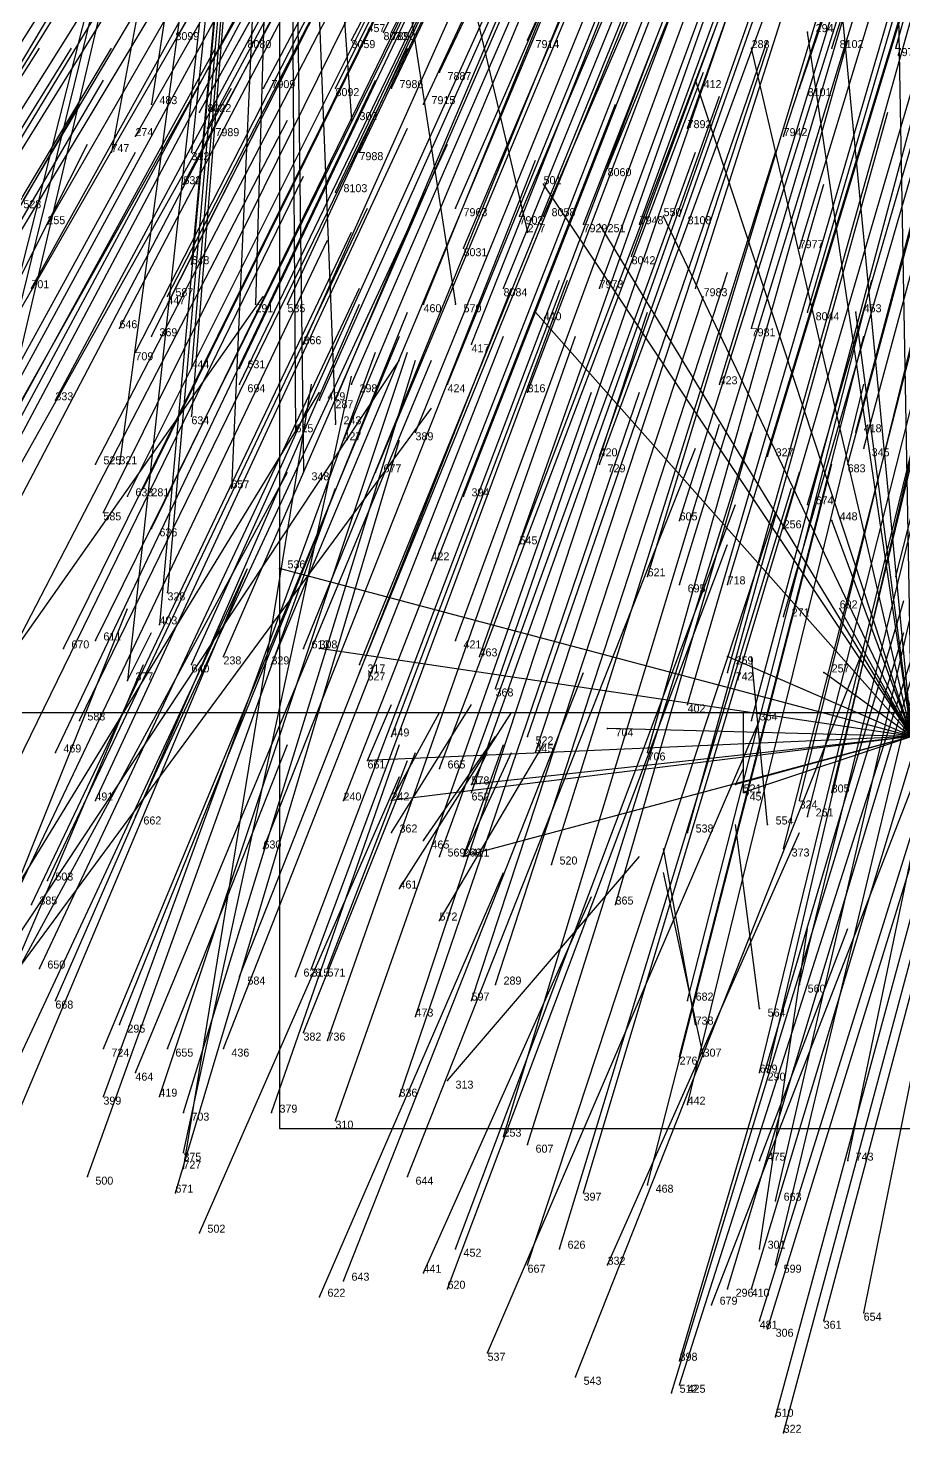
# Model space of a CAD drawing. Extents: x -0.5 to 0.59, y -0.5 to 0.59.
# Drawn here: x -0.1984 to -0.089, y -0.489 to -0.3135 of the extents above; entities that cross this region are included whole.
import ezdxf

# ---------------------------------------------------------------- set-up
doc = ezdxf.new("R2010")
doc.units = 0
for name, color, linetype in [('Clients', 3, 'CONTINUOUS'), ('Facilities', 3, 'CONTINUOUS'), ('Facilities_lines', 3, 'CONTINUOUS'), ('Min_max_boxes', 1, 'CONTINUOUS'), ('Normals', 1, 'CONTINUOUS'), ('Source_points', 5, 'CONTINUOUS'), ('Text', 3, 'CONTINUOUS')]:
    doc.layers.add(name, color=color, linetype=linetype)

msp = doc.modelspace()

# ---------------------------------------------------------------- linework, layer by layer
at = {"layer": 'Clients', "color": 5}
for p in [(-0.101, -0.314, -1.25), (-0.108, -0.316, -1.25), (-0.115, -0.32, -1.25), (-0.183, -0.323, -1.25), (-0.158, -0.325, -1.25), (-0.188, -0.329, -1.25), (-0.178, -0.329, -1.25), (-0.134, -0.333, -1.25), (-0.127, -0.338, -1.25), (-0.119, -0.337, -1.25), (-0.136, -0.339, -1.25), (-0.178, -0.343, -1.25), (-0.17, -0.348, -1.25), (-0.145, -0.348, -1.25), (-0.135, -0.349, -1.25), (-0.095, -0.349, -1.25), (-0.178, -0.356, -1.25), (-0.178, -0.362, -1.25), (-0.16, -0.363, -1.25), (-0.165, -0.364, -1.25), (-0.187, -0.368, -1.25), (-0.164, -0.369, -1.25), (-0.173, -0.371, -1.25), (-0.098, -0.375, -1.25), (-0.167, -0.381, -1.25), (-0.181, -0.384, -1.25), (-0.097, -0.386, -1.25), (-0.182, -0.388, -1.25), (-0.162, -0.391, -1.25), (-0.111, -0.392, -1.25), (-0.099, -0.394, -1.25), (-0.186, -0.395, -1.25), (-0.126, -0.401, -1.25), (-0.156, -0.405, -1.25), (-0.143, -0.408, -1.25), (-0.11, -0.408, -1.25), (-0.153, -0.41, -1.25), (-0.109, -0.409, -1.25), (-0.144, -0.417, -1.25), (-0.144, -0.417, -1.25)]:
    msp.add_point(p, dxfattribs=at)
at = {"layer": 'Facilities', "color": 3}
for p in [(-0.154, -0.314, -0.875), (-0.153, -0.314, -0.874), (-0.18, -0.315, -0.907), (-0.172, -0.315, -0.897), (-0.158, -0.315, -0.881), (-0.136, -0.315, -0.858), (-0.098, -0.316, -0.827), (-0.09, -0.316, -0.823), (-0.147, -0.319, -0.879), (-0.169, -0.321, -0.906), (-0.16, -0.321, -0.897), (-0.153, -0.321, -0.888), (-0.102, -0.321, -0.843), (-0.177, -0.324, -0.922), (-0.149, -0.323, -0.889), (-0.176, -0.326, -0.926), (-0.116, -0.326, -0.864), (-0.185, -0.327, -0.939), (-0.104, -0.327, -0.857), (-0.157, -0.329, -0.912), (-0.126, -0.331, -0.886), (-0.179, -0.333, -0.945), (-0.16, -0.334, -0.925), (-0.145, -0.336, -0.915), (-0.196, -0.338, -0.977), (-0.137, -0.337, -0.91), (-0.134, -0.337, -0.906), (-0.129, -0.338, -0.905), (-0.122, -0.338, -0.897), (-0.117, -0.337, -0.892), (-0.144, -0.341, -0.926), (-0.123, -0.342, -0.91), (-0.102, -0.341, -0.889), (-0.198, -0.346, -0.996), (-0.181, -0.347, -0.978), (-0.139, -0.346, -0.933), (-0.127, -0.346, -0.92), (-0.115, -0.346, -0.912), (-0.181, -0.348, -0.981), (-0.166, -0.348, -0.965), (-0.149, -0.348, -0.948), (-0.101, -0.349, -0.908), (-0.187, -0.351, -0.994), (-0.108, -0.351, -0.919), (-0.183, -0.352, -0.991), (-0.185, -0.354, -1), (-0.164, -0.353, -0.973), (-0.143, -0.353, -0.954), (-0.172, -0.356, -0.987), (-0.172, -0.358, -0.993), (-0.158, -0.358, -0.978), (-0.146, -0.358, -0.968), (-0.112, -0.358, -0.938), (-0.136, -0.359, -0.96), (-0.195, -0.36, -1.024), (-0.162, -0.36, -0.986), (-0.16, -0.36, -0.986), (-0.159, -0.365, -0.995), (-0.15, -0.364, -0.985), (-0.095, -0.364, -0.94), (-0.094, -0.366, -0.946), (-0.19, -0.368, -1.034), (-0.127, -0.367, -0.97), (-0.127, -0.368, -0.973), (-0.106, -0.367, -0.955), (-0.096, -0.368, -0.951), (-0.155, -0.369, -1.001), (-0.186, -0.372, -1.039), (-0.184, -0.371, -1.036), (-0.144, -0.372, -0.996), (-0.101, -0.373, -0.965), (-0.189, -0.374, -1.048), (-0.117, -0.375, -0.981), (-0.183, -0.376, -1.046), (-0.104, -0.376, -0.974), (-0.137, -0.378, -1.004), (-0.148, -0.38, -1.019), (-0.121, -0.382, -1.001), (-0.09, -0.382, -0.98), (-0.117, -0.383, -1.002), (-0.111, -0.383, -0.996), (-0.104, -0.387, -1), (-0.194, -0.391, -1.09), (-0.19, -0.39, -1.084), (-0.164, -0.391, -1.06), (-0.145, -0.39, -1.04), (-0.178, -0.393, -1.079), (-0.174, -0.392, -1.073), (-0.168, -0.393, -1.068), (-0.157, -0.393, -1.058), (-0.142, -0.392, -1.042), (-0.157, -0.394, -1.061), (-0.111, -0.394, -1.024), (-0.14, -0.396, -1.051), (-0.116, -0.398, -1.036), (-0.192, -0.4, -1.109), (-0.108, -0.4, -1.036), (-0.153, -0.402, -1.076), (-0.136, -0.402, -1.062), (-0.089, -0.402, -1.03), (-0.195, -0.404, -1.121), (-0.135, -0.404, -1.065), (-0.121, -0.404, -1.055), (-0.147, -0.406, -1.078), (-0.19, -0.41, -1.13), (-0.159, -0.41, -1.099), (-0.143, -0.409, -1.084), (-0.102, -0.41, -1.058), (-0.098, -0.409, -1.051), (-0.185, -0.412, -1.13), (-0.101, -0.412, -1.06), (-0.153, -0.414, -1.25), (-0.116, -0.414, -1.074), (-0.106, -0.413, -1.25), (-0.149, -0.415, -1.25), (-0.169, -0.416, -1.123), (-0.147, -0.417, -1.105), (-0.104, -0.416, -1.072), (-0.133, -0.418, -1.096), (-0.196, -0.42, -1.159), (-0.152, -0.421, -1.25), (-0.198, -0.423, -1.167), (-0.125, -0.423, -1.102), (-0.147, -0.425, -1.25), (-0.197, -0.431, -1.184), (-0.163, -0.431, -1.153), (-0.161, -0.431, -1.25), (-0.172, -0.432, -1.162), (-0.165, -0.432, -1.156), (-0.14, -0.433, -1.137), (-0.102, -0.433, -1.113), (-0.195, -0.435, -1.193), (-0.143, -0.435, -1.145), (-0.116, -0.435, -1.125), (-0.15, -0.437, -1.155), (-0.107, -0.436, -1.25), (-0.187, -0.438, -1.191), (-0.115, -0.438, -1.25), (-0.164, -0.439, -1.25), (-0.161, -0.44, -1.171), (-0.189, -0.441, -1.2), (-0.181, -0.441, -1.25), (-0.174, -0.441, -1.186), (-0.117, -0.442, -1.144), (-0.114, -0.442, -1.25), (-0.185, -0.444, -1.204), (-0.107, -0.444, -1.142), (-0.106, -0.444, -1.142), (-0.146, -0.445, -1.25), (-0.189, -0.447, -1.214), (-0.182, -0.447, -1.206), (-0.152, -0.447, -1.18), (-0.179, -0.449, -1.208), (-0.168, -0.449, -1.25), (-0.116, -0.448, -1.157), (-0.16, -0.45, -1.195), (-0.139, -0.452, -1.182), (-0.179, -0.454, -1.222), (-0.136, -0.453, -1.182), (-0.179, -0.456, -1.225), (-0.107, -0.455, -1.25), (-0.096, -0.455, -1.162), (-0.191, -0.457, -1.239), (-0.151, -0.457, -1.204), (-0.121, -0.458, -1.184), (-0.18, -0.459, -1.232), (-0.129, -0.459, -1.193), (-0.105, -0.46, -1.178), (-0.177, -0.464, -1.25), (-0.145, -0.466, -1.221), (-0.132, -0.466, -1.21), (-0.107, -0.466, -1.25), (-0.136, -0.468, -1.22), (-0.126, -0.468, -1.25), (-0.105, -0.468, -1.2), (-0.159, -0.47, -1.239), (-0.149, -0.469, -1.25), (-0.162, -0.472, -1.246), (-0.146, -0.471, -1.232), (-0.111, -0.471, -1.211), (-0.108, -0.471, -1.209), (-0.113, -0.473, -1.25), (-0.107, -0.475, -1.219), (-0.099, -0.475, -1.213), (-0.094, -0.474, -1.209), (-0.106, -0.476, -1.22), (-0.141, -0.479, -1.249), (-0.117, -0.48, -1.235), (-0.13, -0.482, -1.248), (-0.118, -0.484, -1.25), (-0.117, -0.483, -1.244), (-0.105, -0.487, -1.246), (-0.104, -0.489, -1.25)]:
    msp.add_point(p, dxfattribs=at)
at = {"layer": 'Facilities_lines', "color": 3}
for p, q in [((-0.166, -0.212, -1.25), (-0.21, -0.399, -1.25)), ((-0.166, -0.212, -1.25), (-0.208, -0.383, -1.25)), ((-0.166, -0.212, -1.25), (-0.208, -0.378, -1.25)), ((-0.166, -0.212, -1.25), (-0.188, -0.329, -1.25)), ((-0.166, -0.212, -1.25), (-0.187, -0.368, -1.25)), ((-0.166, -0.212, -1.25), (-0.186, -0.395, -1.25)), ((-0.166, -0.212, -1.25), (-0.183, -0.323, -1.25)), ((-0.166, -0.212, -1.25), (-0.182, -0.388, -1.25)), ((-0.166, -0.212, -1.25), (-0.181, -0.384, -1.25)), ((-0.166, -0.212, -1.25), (-0.178, -0.329, -1.25)), ((-0.166, -0.212, -1.25), (-0.178, -0.356, -1.25)), ((-0.166, -0.212, -1.25), (-0.178, -0.362, -1.25)), ((-0.166, -0.212, -1.25), (-0.178, -0.343, -1.25)), ((-0.166, -0.212, -1.25), (-0.173, -0.371, -1.25)), ((-0.166, -0.212, -1.25), (-0.17, -0.348, -1.25)), ((-0.166, -0.212, -1.25), (-0.16, -0.363, -1.25)), ((-0.166, -0.212, -1.25), (-0.136, -0.339, -1.25)), ((-0.166, -0.212, -1.25), (-0.158, -0.325, -1.25)), ((-0.166, -0.212, -1.25), (-0.164, -0.369, -1.25)), ((-0.166, -0.212, -1.25), (-0.145, -0.348, -1.25)), ((-0.166, -0.212, -1.25), (-0.165, -0.364, -1.25)), ((-0.088, -0.402, -1.25), (-0.09, -0.291, -1.25)), ((-0.088, -0.402, -1.25), (-0.097, -0.308, -1.25)), ((-0.088, -0.402, -1.25), (-0.101, -0.314, -1.25)), ((-0.088, -0.402, -1.25), (-0.108, -0.316, -1.25)), ((-0.088, -0.402, -1.25), (-0.115, -0.32, -1.25)), ((-0.088, -0.402, -1.25), (-0.134, -0.333, -1.25)), ((-0.088, -0.402, -1.25), (-0.127, -0.338, -1.25)), ((-0.088, -0.402, -1.25), (-0.119, -0.337, -1.25)), ((-0.088, -0.402, -1.25), (-0.135, -0.349, -1.25)), ((-0.088, -0.402, -1.25), (-0.095, -0.349, -1.25)), ((-0.088, -0.402, -1.25), (-0.098, -0.375, -1.25)), ((-0.088, -0.402, -1.25), (-0.167, -0.381, -1.25)), ((-0.088, -0.402, -1.25), (-0.097, -0.386, -1.25)), ((-0.088, -0.402, -1.25), (-0.162, -0.391, -1.25)), ((-0.088, -0.402, -1.25), (-0.111, -0.392, -1.25)), ((-0.088, -0.402, -1.25), (-0.099, -0.394, -1.25)), ((-0.088, -0.402, -1.25), (-0.126, -0.401, -1.25)), ((-0.088, -0.402, -1.25), (-0.156, -0.405, -1.25)), ((-0.088, -0.402, -1.25), (-0.153, -0.41, -1.25)), ((-0.088, -0.402, -1.25), (-0.144, -0.417, -1.25)), ((-0.088, -0.402, -1.25), (-0.144, -0.417, -1.25)), ((-0.088, -0.402, -1.25), (-0.143, -0.408, -1.25)), ((-0.088, -0.402, -1.25), (-0.11, -0.408, -1.25)), ((-0.088, -0.402, -1.25), (-0.109, -0.409, -1.25))]:
    msp.add_line(p, q, dxfattribs=at)
at = {"layer": 'Min_max_boxes', "color": 1}
for p, q in [((-0.167, -0.289, -1.25), (-0.167, -0.451, -1.25)), ((-0.167, -0.289, -1.25), (-0.167, -0.451, -1.25)), ((-0.306, -0.399, -1.25), (0.065, -0.399, -1.25)), ((-0.306, -0.399, -1.25), (0.065, -0.399, -1.25)), ((-0.167, -0.451, -1.25), (0.031, -0.451, -1.25)), ((-0.167, -0.451, -1.25), (0.031, -0.451, -1.25)), ((-0.167, -0.451, -1.25), (-0.167, -0.451, -1.25))]:
    msp.add_line(p, q, dxfattribs=at)
at = {"layer": 'Normals', "color": 1}
for p, q in [((-0.098, -0.316, -0.827), (-0.069, -0.227, -0.863)), ((-0.09, -0.316, -0.823), (-0.065, -0.227, -0.858)), ((-0.154, -0.314, -0.875), (-0.112, -0.231, -0.912)), ((-0.153, -0.314, -0.874), (-0.112, -0.231, -0.912)), ((-0.136, -0.315, -0.858), (-0.098, -0.23, -0.895)), ((-0.158, -0.315, -0.881), (-0.115, -0.233, -0.918)), ((-0.102, -0.321, -0.843), (-0.072, -0.233, -0.879)), ((-0.18, -0.315, -0.907), (-0.133, -0.234, -0.943)), ((-0.172, -0.315, -0.897), (-0.127, -0.234, -0.934)), ((-0.147, -0.319, -0.879), (-0.107, -0.235, -0.916)), ((-0.169, -0.321, -0.906), (-0.125, -0.238, -0.943)), ((-0.16, -0.321, -0.897), (-0.118, -0.238, -0.934)), ((-0.153, -0.321, -0.888), (-0.113, -0.237, -0.925)), ((-0.116, -0.326, -0.864), (-0.085, -0.238, -0.901)), ((-0.104, -0.327, -0.857), (-0.075, -0.238, -0.894)), ((-0.149, -0.323, -0.889), (-0.11, -0.239, -0.926)), ((-0.177, -0.324, -0.922), (-0.132, -0.243, -0.96)), ((-0.176, -0.326, -0.926), (-0.132, -0.244, -0.963)), ((-0.157, -0.329, -0.912), (-0.117, -0.245, -0.949)), ((-0.126, -0.331, -0.886), (-0.091, -0.245, -0.924)), ((-0.185, -0.327, -0.939), (-0.139, -0.246, -0.976)), ((-0.117, -0.337, -0.892), (-0.086, -0.249, -0.929)), ((-0.16, -0.334, -0.925), (-0.12, -0.25, -0.962)), ((-0.122, -0.338, -0.897), (-0.09, -0.25, -0.934)), ((-0.179, -0.333, -0.945), (-0.135, -0.251, -0.982)), ((-0.145, -0.336, -0.915), (-0.108, -0.251, -0.952)), ((-0.137, -0.337, -0.91), (-0.101, -0.252, -0.947)), ((-0.134, -0.337, -0.906), (-0.097, -0.251, -0.943)), ((-0.129, -0.338, -0.905), (-0.095, -0.251, -0.941)), ((-0.102, -0.341, -0.889), (-0.075, -0.252, -0.927)), ((-0.209, -0.334, -0.984), (-0.161, -0.254, -1.022)), ((-0.199, -0.335, -0.975), (-0.152, -0.256, -1.013)), ((-0.144, -0.341, -0.926), (-0.108, -0.256, -0.963)), ((-0.123, -0.342, -0.91), (-0.091, -0.255, -0.947)), ((-0.196, -0.338, -0.977), (-0.15, -0.258, -1.014)), ((-0.115, -0.346, -0.912), (-0.087, -0.258, -0.95)), ((-0.127, -0.346, -0.92), (-0.095, -0.259, -0.958)), ((-0.139, -0.346, -0.933), (-0.104, -0.26, -0.97)), ((-0.101, -0.349, -0.908), (-0.075, -0.26, -0.946)), ((-0.149, -0.348, -0.948), (-0.114, -0.262, -0.985)), ((-0.108, -0.351, -0.919), (-0.082, -0.263, -0.957)), ((-0.198, -0.346, -0.996), (-0.153, -0.265, -1.033)), ((-0.181, -0.347, -0.978), (-0.138, -0.264, -1.015)), ((-0.181, -0.348, -0.981), (-0.139, -0.265, -1.018)), ((-0.166, -0.348, -0.965), (-0.127, -0.264, -1.002)), ((-0.164, -0.353, -0.973), (-0.126, -0.268, -1.009)), ((-0.143, -0.353, -0.954), (-0.109, -0.267, -0.991)), ((-0.187, -0.351, -0.994), (-0.144, -0.269, -1.032)), ((-0.183, -0.352, -0.991), (-0.141, -0.269, -1.028)), ((-0.112, -0.358, -0.938), (-0.085, -0.269, -0.975)), ((-0.185, -0.354, -1), (-0.143, -0.272, -1.037)), ((-0.172, -0.356, -0.987), (-0.132, -0.272, -1.025)), ((-0.146, -0.358, -0.968), (-0.111, -0.272, -1.005)), ((-0.136, -0.359, -0.96), (-0.103, -0.272, -0.997)), ((-0.158, -0.358, -0.978), (-0.121, -0.273, -1.015)), ((-0.172, -0.358, -0.993), (-0.132, -0.275, -1.031)), ((-0.162, -0.36, -0.986), (-0.124, -0.275, -1.023)), ((-0.16, -0.36, -0.986), (-0.124, -0.275, -1.023)), ((-0.095, -0.364, -0.94), (-0.071, -0.274, -0.978)), ((-0.094, -0.366, -0.946), (-0.07, -0.277, -0.984)), ((-0.218, -0.358, -1.048), (-0.17, -0.279, -1.085)), ((-0.195, -0.36, -1.024), (-0.151, -0.278, -1.061)), ((-0.159, -0.365, -0.995), (-0.123, -0.279, -1.032)), ((-0.15, -0.364, -0.985), (-0.115, -0.278, -1.022)), ((-0.127, -0.367, -0.97), (-0.096, -0.279, -1.007)), ((-0.106, -0.367, -0.955), (-0.079, -0.278, -0.992)), ((-0.096, -0.368, -0.951), (-0.072, -0.279, -0.989)), ((-0.127, -0.368, -0.973), (-0.095, -0.281, -1.01)), ((-0.155, -0.369, -1.001), (-0.119, -0.283, -1.038)), ((-0.101, -0.373, -0.965), (-0.075, -0.283, -1.002)), ((-0.228, -0.365, -1.075), (-0.179, -0.286, -1.113)), ((-0.19, -0.368, -1.034), (-0.147, -0.285, -1.071)), ((-0.144, -0.372, -0.996), (-0.11, -0.285, -1.033)), ((-0.117, -0.375, -0.981), (-0.089, -0.286, -1.019)), ((-0.104, -0.376, -0.974), (-0.078, -0.287, -1.012)), ((-0.232, -0.367, -1.085), (-0.182, -0.288, -1.122)), ((-0.186, -0.372, -1.039), (-0.144, -0.288, -1.075)), ((-0.184, -0.371, -1.036), (-0.143, -0.288, -1.073)), ((-0.189, -0.374, -1.048), (-0.148, -0.291, -1.085)), ((-0.137, -0.378, -1.004), (-0.104, -0.291, -1.042)), ((-0.229, -0.371, -1.091), (-0.18, -0.293, -1.129)), ((-0.208, -0.373, -1.068), (-0.164, -0.292, -1.106)), ((-0.183, -0.376, -1.046), (-0.142, -0.292, -1.082)), ((-0.148, -0.38, -1.019), (-0.114, -0.293, -1.056)), ((-0.121, -0.382, -1.001), (-0.094, -0.293, -1.038)), ((-0.09, -0.382, -0.98), (-0.067, -0.292, -1.017)), ((-0.111, -0.383, -0.996), (-0.084, -0.294, -1.033)), ((-0.206, -0.377, -1.075), (-0.163, -0.296, -1.112)), ((-0.117, -0.383, -1.002), (-0.09, -0.295, -1.039)), ((-0.104, -0.387, -1), (-0.078, -0.297, -1.038)), ((-0.21, -0.382, -1.09), (-0.166, -0.3, -1.127)), ((-0.204, -0.381, -1.081), (-0.161, -0.299, -1.118)), ((-0.145, -0.39, -1.04), (-0.113, -0.303, -1.077)), ((-0.227, -0.385, -1.116), (-0.179, -0.305, -1.153)), ((-0.164, -0.391, -1.06), (-0.129, -0.305, -1.097)), ((-0.142, -0.392, -1.042), (-0.111, -0.304, -1.079)), ((-0.111, -0.394, -1.024), (-0.086, -0.305, -1.061)), ((-0.19, -0.39, -1.084), (-0.149, -0.307, -1.121)), ((-0.174, -0.392, -1.073), (-0.137, -0.307, -1.11)), ((-0.168, -0.393, -1.068), (-0.132, -0.307, -1.105)), ((-0.157, -0.393, -1.058), (-0.122, -0.307, -1.095)), ((-0.222, -0.388, -1.119), (-0.176, -0.308, -1.156)), ((-0.215, -0.388, -1.11), (-0.17, -0.308, -1.147)), ((-0.194, -0.391, -1.09), (-0.153, -0.308, -1.128)), ((-0.157, -0.394, -1.061), (-0.122, -0.308, -1.098)), ((-0.236, -0.388, -1.134), (-0.187, -0.309, -1.171)), ((-0.178, -0.393, -1.079), (-0.14, -0.309, -1.116)), ((-0.14, -0.396, -1.051), (-0.11, -0.309, -1.088)), ((-0.116, -0.398, -1.036), (-0.09, -0.309, -1.074)), ((-0.108, -0.4, -1.036), (-0.084, -0.31, -1.072)), ((-0.089, -0.402, -1.03), (-0.068, -0.312, -1.067)), ((-0.101, -0.314, -1.25), (-0.101, -0.314, -1.15)), ((-0.153, -0.402, -1.076), (-0.12, -0.315, -1.113)), ((-0.136, -0.402, -1.062), (-0.106, -0.315, -1.099)), ((-0.121, -0.404, -1.055), (-0.096, -0.315, -1.092)), ((-0.247, -0.395, -1.163), (-0.197, -0.316, -1.2)), ((-0.242, -0.395, -1.157), (-0.193, -0.316, -1.194)), ((-0.236, -0.396, -1.153), (-0.188, -0.316, -1.189)), ((-0.22, -0.398, -1.136), (-0.175, -0.316, -1.173)), ((-0.192, -0.4, -1.109), (-0.151, -0.316, -1.145)), ((-0.135, -0.404, -1.065), (-0.106, -0.316, -1.102)), ((-0.108, -0.316, -1.25), (-0.108, -0.316, -1.15)), ((-0.147, -0.406, -1.078), (-0.114, -0.319, -1.115)), ((-0.098, -0.409, -1.051), (-0.076, -0.318, -1.087)), ((-0.236, -0.4, -1.161), (-0.189, -0.32, -1.198)), ((-0.219, -0.403, -1.146), (-0.173, -0.321, -1.182)), ((-0.195, -0.404, -1.121), (-0.155, -0.32, -1.158)), ((-0.115, -0.32, -1.25), (-0.115, -0.32, -1.15)), ((-0.102, -0.41, -1.058), (-0.08, -0.32, -1.094)), ((-0.101, -0.412, -1.06), (-0.078, -0.321, -1.096)), ((-0.143, -0.409, -1.084), (-0.112, -0.322, -1.121)), ((-0.239, -0.404, -1.173), (-0.192, -0.323, -1.209)), ((-0.183, -0.323, -1.25), (-0.183, -0.323, -1.15)), ((-0.159, -0.41, -1.099), (-0.125, -0.323, -1.136)), ((-0.116, -0.414, -1.074), (-0.091, -0.324, -1.11)), ((-0.209, -0.408, -1.145), (-0.166, -0.325, -1.182)), ((-0.19, -0.41, -1.13), (-0.151, -0.326, -1.167)), ((-0.158, -0.325, -1.25), (-0.158, -0.325, -1.15)), ((-0.104, -0.416, -1.072), (-0.081, -0.326, -1.109)), ((-0.236, -0.417, -1.197), (-0.191, -0.328, -1.212)), ((-0.185, -0.412, -1.13), (-0.146, -0.328, -1.167)), ((-0.23, -0.411, -1.177), (-0.185, -0.329, -1.213)), ((-0.188, -0.329, -1.25), (-0.188, -0.329, -1.15)), ((-0.178, -0.329, -1.25), (-0.178, -0.329, -1.15)), ((-0.147, -0.417, -1.105), (-0.115, -0.329, -1.142)), ((-0.133, -0.418, -1.096), (-0.105, -0.329, -1.133)), ((-0.169, -0.416, -1.123), (-0.135, -0.33, -1.16)), ((-0.205, -0.416, -1.159), (-0.164, -0.332, -1.196)), ((-0.134, -0.333, -1.25), (-0.134, -0.333, -1.15)), ((-0.125, -0.423, -1.102), (-0.099, -0.333, -1.139)), ((-0.196, -0.42, -1.159), (-0.156, -0.336, -1.196)), ((-0.127, -0.338, -1.25), (-0.127, -0.338, -1.15)), ((-0.119, -0.337, -1.25), (-0.119, -0.337, -1.15)), ((-0.201, -0.424, -1.174), (-0.161, -0.34, -1.211)), ((-0.198, -0.423, -1.167), (-0.158, -0.339, -1.205)), ((-0.136, -0.339, -1.25), (-0.136, -0.339, -1.15)), ((-0.178, -0.343, -1.25), (-0.178, -0.343, -1.15)), ((-0.14, -0.433, -1.137), (-0.111, -0.344, -1.174)), ((-0.102, -0.433, -1.113), (-0.08, -0.343, -1.15)), ((-0.165, -0.432, -1.156), (-0.132, -0.345, -1.193)), ((-0.163, -0.431, -1.153), (-0.131, -0.345, -1.191)), ((-0.116, -0.435, -1.125), (-0.093, -0.345, -1.162)), ((-0.226, -0.428, -1.209), (-0.169, -0.347, -1.226)), ((-0.197, -0.431, -1.184), (-0.157, -0.346, -1.218)), ((-0.172, -0.432, -1.162), (-0.138, -0.346, -1.2)), ((-0.143, -0.435, -1.145), (-0.114, -0.347, -1.182)), ((-0.195, -0.435, -1.193), (-0.157, -0.348, -1.221)), ((-0.187, -0.438, -1.191), (-0.151, -0.349, -1.218)), ((-0.17, -0.348, -1.25), (-0.17, -0.348, -1.15)), ((-0.15, -0.437, -1.155), (-0.121, -0.349, -1.193)), ((-0.145, -0.348, -1.25), (-0.145, -0.348, -1.15)), ((-0.135, -0.349, -1.25), (-0.135, -0.349, -1.15)), ((-0.095, -0.349, -1.25), (-0.095, -0.349, -1.15)), ((-0.189, -0.441, -1.2), (-0.152, -0.352, -1.227)), ((-0.174, -0.441, -1.186), (-0.139, -0.352, -1.215)), ((-0.161, -0.44, -1.171), (-0.13, -0.352, -1.208)), ((-0.117, -0.442, -1.144), (-0.094, -0.352, -1.181)), ((-0.189, -0.447, -1.214), (-0.155, -0.354, -1.228)), ((-0.182, -0.447, -1.206), (-0.151, -0.354, -1.229)), ((-0.107, -0.444, -1.142), (-0.085, -0.354, -1.179)), ((-0.106, -0.444, -1.142), (-0.085, -0.354, -1.18)), ((-0.207, -0.438, -1.212), (-0.152, -0.355, -1.224)), ((-0.185, -0.444, -1.204), (-0.148, -0.355, -1.23)), ((-0.179, -0.449, -1.208), (-0.15, -0.355, -1.227)), ((-0.178, -0.356, -1.25), (-0.178, -0.356, -1.15)), ((-0.179, -0.454, -1.222), (-0.158, -0.357, -1.221)), ((-0.179, -0.456, -1.225), (-0.163, -0.358, -1.209)), ((-0.116, -0.448, -1.157), (-0.094, -0.358, -1.194)), ((-0.214, -0.444, -1.233), (-0.162, -0.359, -1.227)), ((-0.16, -0.45, -1.195), (-0.128, -0.359, -1.218)), ((-0.152, -0.447, -1.18), (-0.122, -0.359, -1.217)), ((-0.207, -0.441, -1.218), (-0.148, -0.361, -1.227)), ((-0.178, -0.362, -1.25), (-0.178, -0.362, -1.15)), ((-0.16, -0.363, -1.25), (-0.16, -0.363, -1.15)), ((-0.139, -0.452, -1.182), (-0.112, -0.363, -1.218)), ((-0.18, -0.459, -1.232), (-0.152, -0.365, -1.21)), ((-0.165, -0.364, -1.25), (-0.165, -0.364, -1.15)), ((-0.136, -0.453, -1.182), (-0.108, -0.364, -1.219)), ((-0.096, -0.455, -1.162), (-0.077, -0.364, -1.2)), ((-0.151, -0.457, -1.204), (-0.115, -0.366, -1.225)), ((-0.187, -0.368, -1.25), (-0.187, -0.368, -1.15)), ((-0.121, -0.458, -1.184), (-0.098, -0.368, -1.222)), ((-0.211, -0.452, -1.247), (-0.166, -0.369, -1.215)), ((-0.164, -0.369, -1.25), (-0.164, -0.369, -1.15)), ((-0.129, -0.459, -1.193), (-0.102, -0.369, -1.225)), ((-0.105, -0.46, -1.178), (-0.084, -0.369, -1.216)), ((-0.191, -0.457, -1.239), (-0.16, -0.371, -1.199)), ((-0.173, -0.371, -1.25), (-0.173, -0.371, -1.15)), ((-0.132, -0.466, -1.21), (-0.103, -0.371, -1.225)), ((-0.145, -0.466, -1.221), (-0.11, -0.373, -1.224)), ((-0.136, -0.468, -1.22), (-0.105, -0.374, -1.227)), ((-0.098, -0.375, -1.25), (-0.098, -0.375, -1.15)), ((-0.105, -0.468, -1.2), (-0.083, -0.376, -1.231)), ((-0.146, -0.471, -1.232), (-0.111, -0.378, -1.222)), ((-0.111, -0.471, -1.211), (-0.083, -0.378, -1.234)), ((-0.108, -0.471, -1.209), (-0.08, -0.378, -1.231)), ((-0.113, -0.473, -1.25), (-0.077, -0.38, -1.242)), ((-0.094, -0.474, -1.209), (-0.075, -0.38, -1.237)), ((-0.206, -0.456, -1.25), (-0.171, -0.381, -1.193)), ((-0.203, -0.457, -1.25), (-0.171, -0.381, -1.192)), ((-0.167, -0.381, -1.25), (-0.167, -0.381, -1.15)), ((-0.107, -0.475, -1.219), (-0.078, -0.382, -1.237)), ((-0.106, -0.476, -1.22), (-0.077, -0.382, -1.238)), ((-0.099, -0.475, -1.213), (-0.074, -0.381, -1.236)), ((-0.181, -0.384, -1.25), (-0.181, -0.384, -1.15)), ((-0.21, -0.446, -1.25), (-0.186, -0.386, -1.174)), ((-0.117, -0.48, -1.235), (-0.089, -0.385, -1.247)), ((-0.097, -0.386, -1.25), (-0.097, -0.386, -1.15)), ((-0.186, -0.395, -1.25), (-0.183, -0.389, -1.15)), ((-0.182, -0.388, -1.25), (-0.182, -0.388, -1.15)), ((-0.118, -0.484, -1.25), (-0.089, -0.389, -1.26)), ((-0.117, -0.483, -1.244), (-0.087, -0.389, -1.252)), ((-0.162, -0.391, -1.25), (-0.162, -0.391, -1.15)), ((-0.13, -0.482, -1.248), (-0.094, -0.391, -1.228)), ((-0.105, -0.487, -1.246), (-0.079, -0.391, -1.253)), ((-0.201, -0.433, -1.25), (-0.184, -0.393, -1.16)), ((-0.111, -0.392, -1.25), (-0.111, -0.392, -1.15)), ((-0.106, -0.413, -1.25), (-0.108, -0.392, -1.152)), ((-0.104, -0.489, -1.25), (-0.078, -0.392, -1.257)), ((-0.159, -0.47, -1.239), (-0.129, -0.394, -1.181)), ((-0.099, -0.394, -1.25), (-0.099, -0.394, -1.15)), ((-0.156, -0.405, -1.25), (-0.153, -0.398, -1.15)), ((-0.153, -0.414, -1.25), (-0.143, -0.398, -1.152)), ((-0.153, -0.41, -1.25), (-0.147, -0.399, -1.151)), ((-0.152, -0.421, -1.25), (-0.138, -0.399, -1.154)), ((-0.141, -0.479, -1.249), (-0.107, -0.4, -1.199)), ((-0.109, -0.409, -1.25), (-0.109, -0.399, -1.151)), ((-0.126, -0.401, -1.25), (-0.126, -0.401, -1.15)), ((-0.181, -0.441, -1.25), (-0.166, -0.403, -1.159)), ((-0.168, -0.449, -1.25), (-0.152, -0.403, -1.162)), ((-0.149, -0.415, -1.25), (-0.14, -0.402, -1.151)), ((-0.147, -0.425, -1.25), (-0.134, -0.403, -1.153)), ((-0.144, -0.417, -1.25), (-0.139, -0.403, -1.151)), ((-0.164, -0.439, -1.25), (-0.15, -0.404, -1.157)), ((-0.161, -0.431, -1.25), (-0.151, -0.405, -1.154)), ((-0.144, -0.417, -1.25), (-0.138, -0.404, -1.151)), ((-0.143, -0.408, -1.25), (-0.141, -0.404, -1.15)), ((-0.177, -0.464, -1.25), (-0.152, -0.407, -1.171)), ((-0.11, -0.408, -1.25), (-0.109, -0.406, -1.15)), ((-0.126, -0.468, -1.25), (-0.102, -0.414, -1.169)), ((-0.107, -0.436, -1.25), (-0.11, -0.413, -1.153)), ((-0.146, -0.445, -1.25), (-0.122, -0.417, -1.157)), ((-0.115, -0.438, -1.25), (-0.119, -0.416, -1.152)), ((-0.162, -0.472, -1.246), (-0.139, -0.419, -1.165)), ((-0.114, -0.442, -1.25), (-0.119, -0.419, -1.153)), ((-0.149, -0.469, -1.25), (-0.128, -0.422, -1.164)), ((-0.107, -0.466, -1.25), (-0.101, -0.426, -1.158)), ((-0.107, -0.455, -1.25), (-0.096, -0.426, -1.155))]:
    msp.add_line(p, q, dxfattribs=at)
at = {"layer": 'Source_points', "color": 5}
for p in [(-0.154, -0.314, -0.875), (-0.153, -0.314, -0.874), (-0.101, -0.314, -1.25), (-0.18, -0.315, -0.907), (-0.172, -0.315, -0.897), (-0.158, -0.315, -0.881), (-0.136, -0.315, -0.858), (-0.108, -0.316, -1.25), (-0.098, -0.316, -0.827), (-0.09, -0.316, -0.823), (-0.147, -0.319, -0.879), (-0.169, -0.321, -0.906), (-0.16, -0.321, -0.897), (-0.153, -0.321, -0.888), (-0.115, -0.32, -1.25), (-0.102, -0.321, -0.843), (-0.183, -0.323, -1.25), (-0.177, -0.324, -0.922), (-0.149, -0.323, -0.889), (-0.176, -0.326, -0.926), (-0.158, -0.325, -1.25), (-0.116, -0.326, -0.864), (-0.185, -0.327, -0.939), (-0.104, -0.327, -0.857), (-0.188, -0.329, -1.25), (-0.178, -0.329, -1.25), (-0.157, -0.329, -0.912), (-0.126, -0.331, -0.886), (-0.179, -0.333, -0.945), (-0.134, -0.333, -1.25), (-0.16, -0.334, -0.925), (-0.145, -0.336, -0.915), (-0.196, -0.338, -0.977), (-0.137, -0.337, -0.91), (-0.134, -0.337, -0.906), (-0.129, -0.338, -0.905), (-0.127, -0.338, -1.25), (-0.122, -0.338, -0.897), (-0.119, -0.337, -1.25), (-0.117, -0.337, -0.892), (-0.136, -0.339, -1.25), (-0.144, -0.341, -0.926), (-0.123, -0.342, -0.91), (-0.102, -0.341, -0.889), (-0.178, -0.343, -1.25), (-0.198, -0.346, -0.996), (-0.181, -0.347, -0.978), (-0.139, -0.346, -0.933), (-0.127, -0.346, -0.92), (-0.115, -0.346, -0.912), (-0.181, -0.348, -0.981), (-0.17, -0.348, -1.25), (-0.166, -0.348, -0.965), (-0.149, -0.348, -0.948), (-0.145, -0.348, -1.25), (-0.135, -0.349, -1.25), (-0.101, -0.349, -0.908), (-0.095, -0.349, -1.25), (-0.187, -0.351, -0.994), (-0.108, -0.351, -0.919), (-0.183, -0.352, -0.991), (-0.185, -0.354, -1), (-0.164, -0.353, -0.973), (-0.143, -0.353, -0.954), (-0.178, -0.356, -1.25), (-0.172, -0.356, -0.987), (-0.172, -0.358, -0.993), (-0.158, -0.358, -0.978), (-0.146, -0.358, -0.968), (-0.112, -0.358, -0.938), (-0.136, -0.359, -0.96), (-0.195, -0.36, -1.024), (-0.162, -0.36, -0.986), (-0.16, -0.36, -0.986), (-0.178, -0.362, -1.25), (-0.16, -0.363, -1.25), (-0.165, -0.364, -1.25), (-0.159, -0.365, -0.995), (-0.15, -0.364, -0.985), (-0.095, -0.364, -0.94), (-0.094, -0.366, -0.946), (-0.19, -0.368, -1.034), (-0.187, -0.368, -1.25), (-0.127, -0.367, -0.97), (-0.127, -0.368, -0.973), (-0.106, -0.367, -0.955), (-0.096, -0.368, -0.951), (-0.164, -0.369, -1.25), (-0.155, -0.369, -1.001), (-0.186, -0.372, -1.039), (-0.184, -0.371, -1.036), (-0.173, -0.371, -1.25), (-0.144, -0.372, -0.996), (-0.101, -0.373, -0.965), (-0.189, -0.374, -1.048), (-0.117, -0.375, -0.981), (-0.098, -0.375, -1.25), (-0.183, -0.376, -1.046), (-0.104, -0.376, -0.974), (-0.137, -0.378, -1.004), (-0.148, -0.38, -1.019), (-0.167, -0.381, -1.25), (-0.121, -0.382, -1.001), (-0.09, -0.382, -0.98), (-0.181, -0.384, -1.25), (-0.117, -0.383, -1.002), (-0.111, -0.383, -0.996), (-0.097, -0.386, -1.25), (-0.104, -0.387, -1), (-0.182, -0.388, -1.25), (-0.194, -0.391, -1.09), (-0.19, -0.39, -1.084), (-0.164, -0.391, -1.06), (-0.162, -0.391, -1.25), (-0.145, -0.39, -1.04), (-0.178, -0.393, -1.079), (-0.174, -0.392, -1.073), (-0.168, -0.393, -1.068), (-0.157, -0.393, -1.058), (-0.142, -0.392, -1.042), (-0.111, -0.392, -1.25), (-0.157, -0.394, -1.061), (-0.111, -0.394, -1.024), (-0.099, -0.394, -1.25), (-0.186, -0.395, -1.25), (-0.14, -0.396, -1.051), (-0.116, -0.398, -1.036), (-0.192, -0.4, -1.109), (-0.108, -0.4, -1.036), (-0.126, -0.401, -1.25), (-0.153, -0.402, -1.076), (-0.136, -0.402, -1.062), (-0.089, -0.402, -1.03), (-0.195, -0.404, -1.121), (-0.156, -0.405, -1.25), (-0.135, -0.404, -1.065), (-0.121, -0.404, -1.055), (-0.147, -0.406, -1.078), (-0.143, -0.408, -1.25), (-0.11, -0.408, -1.25), (-0.19, -0.41, -1.13), (-0.159, -0.41, -1.099), (-0.153, -0.41, -1.25), (-0.143, -0.409, -1.084), (-0.109, -0.409, -1.25), (-0.102, -0.41, -1.058), (-0.098, -0.409, -1.051), (-0.185, -0.412, -1.13), (-0.101, -0.412, -1.06), (-0.153, -0.414, -1.25), (-0.116, -0.414, -1.074), (-0.106, -0.413, -1.25), (-0.149, -0.415, -1.25), (-0.169, -0.416, -1.123), (-0.147, -0.417, -1.105), (-0.144, -0.417, -1.25), (-0.144, -0.417, -1.25), (-0.104, -0.416, -1.072), (-0.133, -0.418, -1.096), (-0.196, -0.42, -1.159), (-0.152, -0.421, -1.25), (-0.198, -0.423, -1.167), (-0.125, -0.423, -1.102), (-0.147, -0.425, -1.25), (-0.197, -0.431, -1.184), (-0.163, -0.431, -1.153), (-0.161, -0.431, -1.25), (-0.172, -0.432, -1.162), (-0.165, -0.432, -1.156), (-0.14, -0.433, -1.137), (-0.102, -0.433, -1.113), (-0.195, -0.435, -1.193), (-0.143, -0.435, -1.145), (-0.116, -0.435, -1.125), (-0.15, -0.437, -1.155), (-0.107, -0.436, -1.25), (-0.187, -0.438, -1.191), (-0.115, -0.438, -1.25), (-0.164, -0.439, -1.25), (-0.161, -0.44, -1.171), (-0.189, -0.441, -1.2), (-0.181, -0.441, -1.25), (-0.174, -0.441, -1.186), (-0.117, -0.442, -1.144), (-0.114, -0.442, -1.25), (-0.185, -0.444, -1.204), (-0.107, -0.444, -1.142), (-0.106, -0.444, -1.142), (-0.146, -0.445, -1.25), (-0.189, -0.447, -1.214), (-0.182, -0.447, -1.206), (-0.152, -0.447, -1.18), (-0.179, -0.449, -1.208), (-0.168, -0.449, -1.25), (-0.116, -0.448, -1.157), (-0.16, -0.45, -1.195), (-0.139, -0.452, -1.182), (-0.179, -0.454, -1.222), (-0.136, -0.453, -1.182), (-0.179, -0.456, -1.225), (-0.107, -0.455, -1.25), (-0.096, -0.455, -1.162), (-0.191, -0.457, -1.239), (-0.151, -0.457, -1.204), (-0.121, -0.458, -1.184), (-0.18, -0.459, -1.232), (-0.129, -0.459, -1.193), (-0.105, -0.46, -1.178), (-0.177, -0.464, -1.25), (-0.145, -0.466, -1.221), (-0.132, -0.466, -1.21), (-0.107, -0.466, -1.25), (-0.136, -0.468, -1.22), (-0.126, -0.468, -1.25), (-0.105, -0.468, -1.2), (-0.159, -0.47, -1.239), (-0.149, -0.469, -1.25), (-0.162, -0.472, -1.246), (-0.146, -0.471, -1.232), (-0.111, -0.471, -1.211), (-0.108, -0.471, -1.209), (-0.113, -0.473, -1.25), (-0.107, -0.475, -1.219), (-0.099, -0.475, -1.213), (-0.094, -0.474, -1.209), (-0.106, -0.476, -1.22), (-0.141, -0.479, -1.249), (-0.117, -0.48, -1.235), (-0.13, -0.482, -1.248), (-0.118, -0.484, -1.25), (-0.117, -0.483, -1.244), (-0.105, -0.487, -1.246), (-0.104, -0.489, -1.25)]:
    msp.add_point(p, dxfattribs=at)

# ---------------------------------------------------------------- texts
at = {"layer": 'Text', "color": 3}
for s, p in [('8099', (-0.18, -0.315, -0.907)), ('457', (-0.156, -0.314, -1.25)), ('8033', (-0.154, -0.315, -0.875)), ('7890', (-0.153, -0.315, -0.874)), ('294', (-0.1, -0.314, -1.25)), ('8080', (-0.171, -0.316, -0.897)), ('8059', (-0.158, -0.316, -0.881)), ('7914', (-0.135, -0.316, -0.858)), ('288', (-0.108, -0.316, -1.25)), ('8102', (-0.097, -0.316, -0.827)), ('7971', (-0.09, -0.317, -0.823)), ('7887', (-0.146, -0.32, -0.879)), ('7909', (-0.168, -0.321, -0.906)), ('8092', (-0.16, -0.322, -0.897)), ('7986', (-0.152, -0.321, -0.888)), ('412', (-0.114, -0.321, -1.25)), ('8101', (-0.101, -0.322, -0.843)), ('483', (-0.182, -0.323, -1.25)), ('7915', (-0.148, -0.323, -0.889)), ('8022', (-0.176, -0.324, -0.922)), ('302', (-0.157, -0.325, -1.25)), ('274', (-0.185, -0.327, -0.939)), ('7989', (-0.175, -0.327, -0.926)), ('7892', (-0.116, -0.326, -0.864)), ('7942', (-0.104, -0.327, -0.857)), ('747', (-0.188, -0.329, -1.25)), ('312', (-0.178, -0.33, -1.25)), ('7988', (-0.157, -0.33, -0.912)), ('8060', (-0.126, -0.332, -0.886)), ('532', (-0.179, -0.333, -0.945)), ('8103', (-0.159, -0.334, -0.925)), ('501', (-0.134, -0.333, -1.25)), ('528', (-0.199, -0.336, -0.975)), ('255', (-0.196, -0.338, -0.977)), ('7963', (-0.144, -0.337, -0.915)), ('7903', (-0.137, -0.338, -0.91)), ('8058', (-0.133, -0.337, -0.906)), ('7948', (-0.122, -0.338, -0.897)), ('550', (-0.119, -0.337, -1.25)), ('8108', (-0.116, -0.338, -0.892)), ('277', (-0.136, -0.339, -1.25)), ('7929', (-0.129, -0.339, -0.905)), ('251', (-0.126, -0.339, -1.25)), ('7977', (-0.102, -0.341, -0.889)), ('648', (-0.178, -0.343, -1.25)), ('8031', (-0.144, -0.342, -0.926)), ('8042', (-0.123, -0.343, -0.91)), ('701', (-0.198, -0.346, -0.996)), ('7973', (-0.127, -0.346, -0.92)), ('447', (-0.181, -0.348, -0.981)), ('587', (-0.18, -0.347, -0.978)), ('8084', (-0.139, -0.347, -0.933)), ('7983', (-0.114, -0.347, -0.912)), ('291', (-0.17, -0.349, -1.25)), ('535', (-0.166, -0.349, -0.965)), ('460', (-0.149, -0.349, -0.948)), ('570', (-0.144, -0.349, -1.25)), ('440', (-0.134, -0.35, -1.25)), ('8044', (-0.1, -0.35, -0.908)), ('453', (-0.094, -0.349, -1.25)), ('646', (-0.187, -0.351, -0.994)), ('369', (-0.182, -0.352, -0.991)), ('7981', (-0.108, -0.352, -0.919)), ('366', (-0.164, -0.353, -0.973)), ('709', (-0.185, -0.355, -1)), ('417', (-0.143, -0.354, -0.954)), ('444', (-0.178, -0.356, -1.25)), ('631', (-0.171, -0.356, -0.987)), ('694', (-0.171, -0.359, -0.993)), ('298', (-0.157, -0.359, -0.978)), ('424', (-0.146, -0.359, -0.968)), ('316', (-0.136, -0.359, -0.96)), ('423', (-0.112, -0.358, -0.938)), ('333', (-0.195, -0.36, -1.024)), ('429', (-0.161, -0.36, -0.986)), ('287', (-0.16, -0.361, -0.986)), ('634', (-0.178, -0.363, -1.25)), ('625', (-0.165, -0.364, -1.25)), ('243', (-0.159, -0.363, -1.25)), ('418', (-0.094, -0.364, -0.94)), ('427', (-0.159, -0.365, -0.995)), ('389', (-0.15, -0.365, -0.985)), ('420', (-0.127, -0.367, -0.97)), ('327', (-0.105, -0.367, -0.955)), ('345', (-0.093, -0.367, -0.946)), ('525', (-0.189, -0.368, -1.034)), ('321', (-0.187, -0.368, -1.25)), ('677', (-0.154, -0.369, -1.001)), ('729', (-0.126, -0.369, -0.973)), ('683', (-0.096, -0.369, -0.951)), ('657', (-0.173, -0.371, -1.25)), ('348', (-0.163, -0.37, -1.25)), ('638', (-0.185, -0.372, -1.039)), ('281', (-0.183, -0.372, -1.036)), ('394', (-0.143, -0.372, -0.996)), ('674', (-0.1, -0.373, -0.965)), ('585', (-0.189, -0.375, -1.048)), ('605', (-0.117, -0.375, -0.981)), ('256', (-0.104, -0.376, -0.974)), ('448', (-0.097, -0.375, -1.25)), ('636', (-0.182, -0.377, -1.046)), ('545', (-0.137, -0.378, -1.004)), ('422', (-0.148, -0.38, -1.019)), ('536', (-0.166, -0.381, -1.25)), ('621', (-0.121, -0.382, -1.001)), ('718', (-0.111, -0.383, -0.996)), ('328', (-0.181, -0.385, -1.25)), ('695', (-0.116, -0.384, -1.002)), ('271', (-0.103, -0.387, -1)), ('602', (-0.097, -0.386, -1.25)), ('403', (-0.182, -0.388, -1.25)), ('611', (-0.189, -0.39, -1.084)), ('670', (-0.193, -0.391, -1.09)), ('613', (-0.163, -0.391, -1.06)), ('308', (-0.162, -0.391, -1.25)), ('421', (-0.144, -0.391, -1.04)), ('463', (-0.142, -0.392, -1.042)), ('640', (-0.178, -0.394, -1.079)), ('238', (-0.174, -0.393, -1.073)), ('329', (-0.168, -0.393, -1.068)), ('317', (-0.156, -0.394, -1.058)), ('259', (-0.11, -0.393, -1.25)), ('257', (-0.098, -0.394, -1.25)), ('377', (-0.185, -0.395, -1.25)), ('527', (-0.156, -0.395, -1.061)), ('742', (-0.11, -0.395, -1.024)), ('368', (-0.14, -0.397, -1.051)), ('402', (-0.116, -0.399, -1.036)), ('588', (-0.191, -0.4, -1.109)), ('364', (-0.107, -0.4, -1.036)), ('449', (-0.153, -0.402, -1.076)), ('704', (-0.125, -0.402, -1.25)), ('469', (-0.194, -0.404, -1.121)), ('445', (-0.135, -0.404, -1.065)), ('522', (-0.135, -0.403, -1.062)), ('661', (-0.156, -0.406, -1.25)), ('665', (-0.146, -0.406, -1.078)), ('706', (-0.121, -0.405, -1.055)), ('578', (-0.143, -0.408, -1.25)), ('521', (-0.109, -0.409, -1.25)), ('305', (-0.098, -0.409, -1.051)), ('491', (-0.19, -0.41, -1.13)), ('240', (-0.159, -0.41, -1.099)), ('242', (-0.153, -0.41, -1.25)), ('652', (-0.143, -0.41, -1.084)), ('745', (-0.109, -0.41, -1.25)), ('324', (-0.102, -0.411, -1.058)), ('662', (-0.184, -0.413, -1.13)), ('554', (-0.105, -0.413, -1.25)), ('261', (-0.1, -0.412, -1.06)), ('362', (-0.152, -0.414, -1.25)), ('538', (-0.115, -0.414, -1.074)), ('630', (-0.169, -0.416, -1.123)), ('465', (-0.148, -0.416, -1.25)), ('569', (-0.146, -0.417, -1.105)), ('260', (-0.144, -0.417, -1.25)), ('411', (-0.143, -0.417, -1.25)), ('520', (-0.132, -0.418, -1.096)), ('373', (-0.103, -0.417, -1.072)), ('503', (-0.195, -0.42, -1.159)), ('461', (-0.152, -0.421, -1.25)), ('385', (-0.197, -0.423, -1.167)), ('365', (-0.125, -0.423, -1.102)), ('572', (-0.147, -0.425, -1.25)), ('650', (-0.196, -0.431, -1.184)), ('628', (-0.164, -0.432, -1.156)), ('315', (-0.163, -0.432, -1.153)), ('571', (-0.161, -0.432, -1.25)), ('584', (-0.171, -0.433, -1.162)), ('289', (-0.139, -0.433, -1.137)), ('560', (-0.101, -0.434, -1.113)), ('668', (-0.195, -0.436, -1.193)), ('597', (-0.143, -0.435, -1.145)), ('682', (-0.115, -0.435, -1.125)), ('473', (-0.15, -0.437, -1.155)), ('738', (-0.115, -0.438, -1.25)), ('564', (-0.106, -0.437, -1.25)), ('295', (-0.186, -0.439, -1.191)), ('382', (-0.164, -0.44, -1.25)), ('736', (-0.161, -0.44, -1.171)), ('724', (-0.188, -0.442, -1.2)), ('655', (-0.18, -0.442, -1.25)), ('436', (-0.173, -0.442, -1.186)), ('276', (-0.117, -0.443, -1.144)), ('307', (-0.114, -0.442, -1.25)), ('464', (-0.185, -0.445, -1.204)), ('699', (-0.107, -0.444, -1.142)), ('290', (-0.106, -0.445, -1.142)), ('313', (-0.145, -0.446, -1.25)), ('399', (-0.189, -0.448, -1.214)), ('419', (-0.182, -0.447, -1.206)), ('336', (-0.152, -0.447, -1.18)), ('442', (-0.116, -0.448, -1.157)), ('703', (-0.178, -0.45, -1.208)), ('379', (-0.167, -0.449, -1.25)), ('310', (-0.16, -0.451, -1.195)), ('253', (-0.139, -0.452, -1.182)), ('375', (-0.179, -0.455, -1.222)), ('607', (-0.135, -0.454, -1.182)), ('475', (-0.106, -0.455, -1.25)), ('743', (-0.095, -0.455, -1.162)), ('727', (-0.179, -0.456, -1.225)), ('500', (-0.19, -0.458, -1.239)), ('671', (-0.18, -0.459, -1.232)), ('644', (-0.15, -0.458, -1.204)), ('468', (-0.12, -0.459, -1.184)), ('397', (-0.129, -0.46, -1.193)), ('663', (-0.104, -0.46, -1.178)), ('502', (-0.176, -0.464, -1.25)), ('626', (-0.131, -0.466, -1.21)), ('301', (-0.106, -0.466, -1.25)), ('452', (-0.144, -0.467, -1.221)), ('441', (-0.149, -0.469, -1.25)), ('667', (-0.136, -0.469, -1.22)), ('332', (-0.126, -0.468, -1.25)), ('599', (-0.104, -0.469, -1.2)), ('643', (-0.158, -0.47, -1.239)), ('620', (-0.146, -0.471, -1.232)), ('622', (-0.161, -0.472, -1.246)), ('679', (-0.112, -0.473, -1.25)), ('296', (-0.11, -0.472, -1.211)), ('410', (-0.108, -0.472, -1.209)), ('481', (-0.107, -0.476, -1.219)), ('361', (-0.099, -0.476, -1.213)), ('654', (-0.094, -0.475, -1.209)), ('306', (-0.105, -0.477, -1.22)), ('537', (-0.141, -0.48, -1.249)), ('398', (-0.117, -0.48, -1.235)), ('543', (-0.129, -0.483, -1.248)), ('512', (-0.117, -0.484, -1.25)), ('425', (-0.116, -0.484, -1.244)), ('510', (-0.105, -0.487, -1.246)), ('322', (-0.104, -0.489, -1.25))]:
    msp.add_text(s, height=0.001, dxfattribs=at).set_placement(p)

doc.saveas('drawing.dxf')
